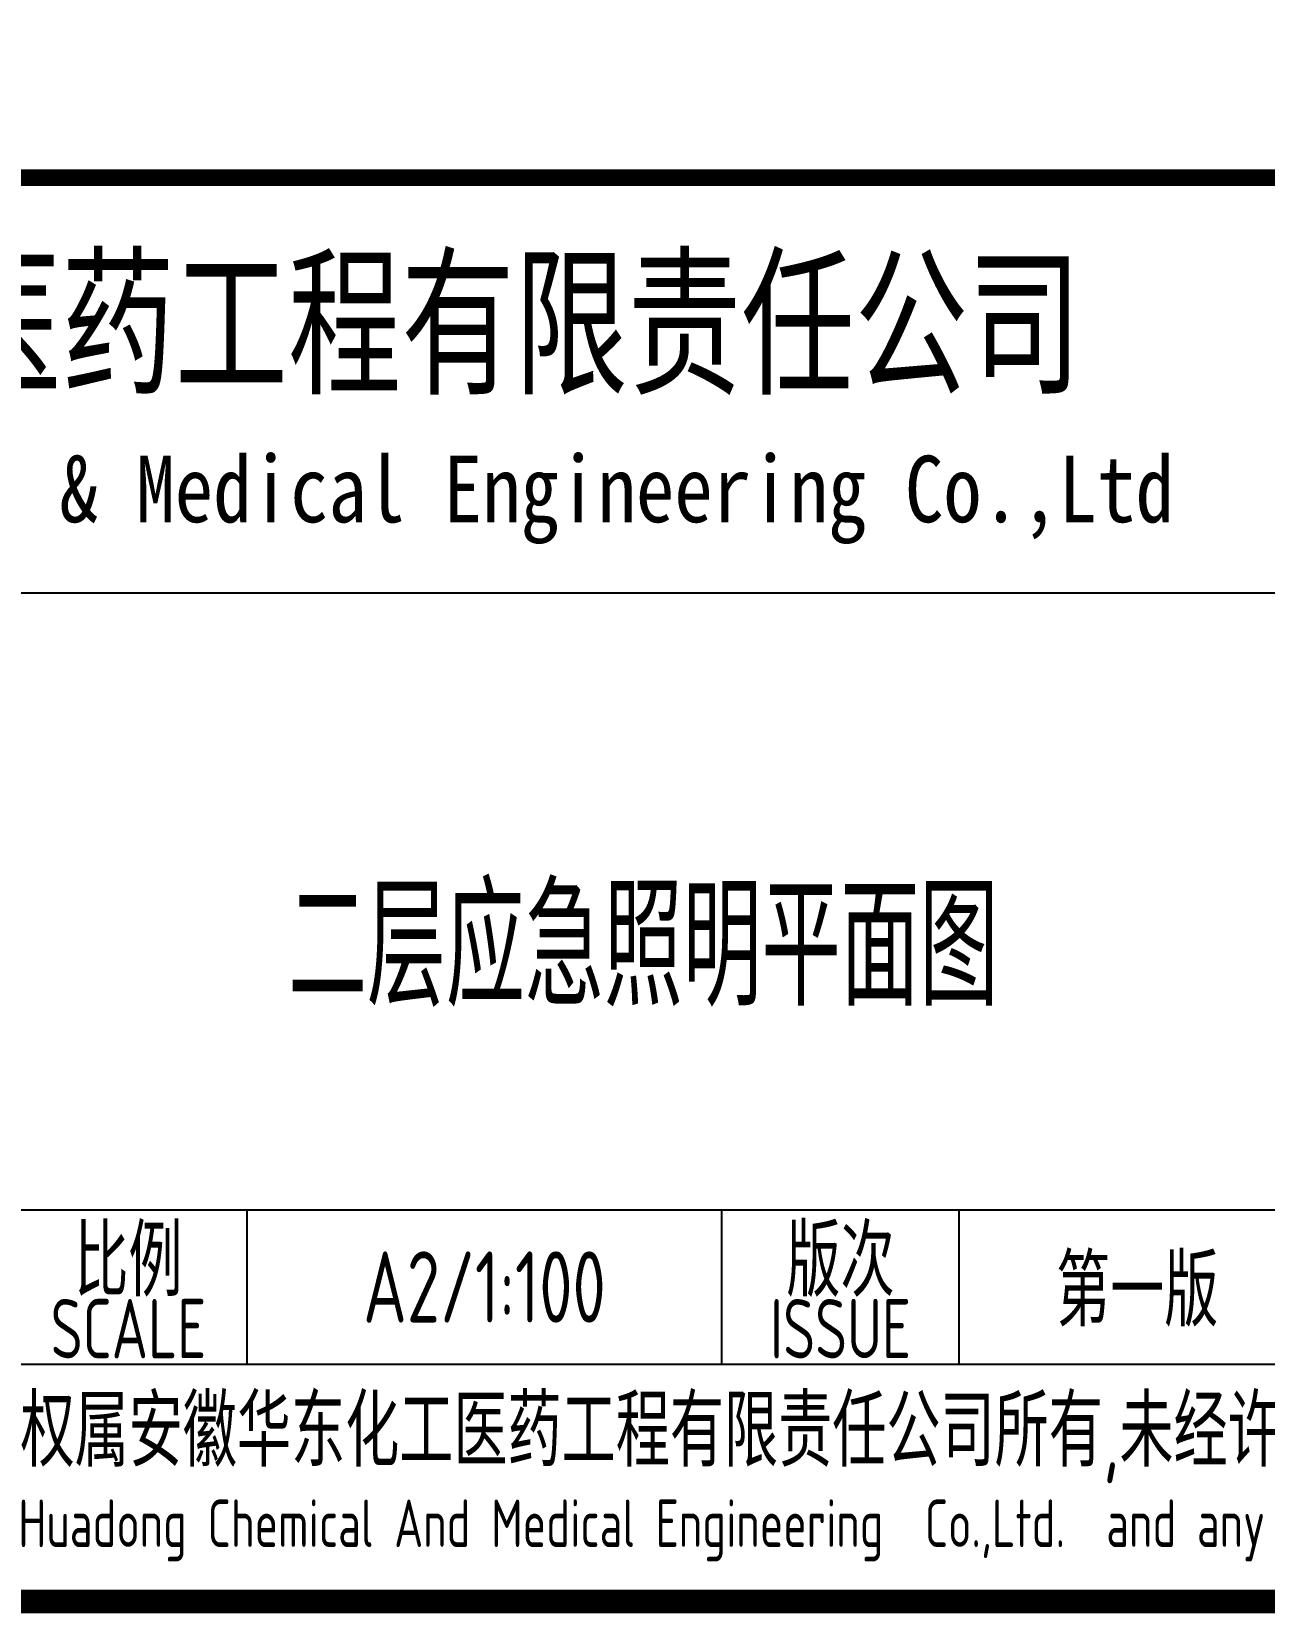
# Model space of a CAD drawing. Extents: x 6250600 to 6678662, y -692028 to -290561.
# Drawn here: x 6448485 to 6453678, y -465433 to -458767 of the extents above; entities that cross this region are included whole.
import ezdxf
from ezdxf.enums import TextEntityAlignment as Align

# ---------------------------------------------------------------- set-up
doc = ezdxf.new("R2010")
doc.units = 0
doc.header["$LTSCALE"] = 1000
doc.header["$MEASUREMENT"] = 0
doc.layers.get('0').update_dxf_attribs({"linetype": 'CONTINUOUS'})
doc.layers.add('PUB_TITLE', color=4, linetype='CONTINUOUS')
doc.styles.add('AHD', font='sceie.shx', dxfattribs={"width": 0.7, "bigfont": 'sceic.shx'})
doc.styles.add('ECEC_TQ_S', font='')
doc.styles.get('ECEC_TQ_S').set_extended_font_data('SimSun')

msp = doc.modelspace()

# ---------------------------------------------------------------- linework, layer by layer
for p, q in [((6442892.3, -461132.7), (6460892.3, -461132.7)), ((6442892.3, -463732.7), (6460892.3, -463732.7)), ((6449392.3, -464382.7), (6449392.3, -463732.7)), ((6451392.3, -464382.7), (6451392.3, -463732.7)), ((6452392.3, -464382.7), (6452392.3, -463732.7)), ((6442892.3, -464382.7), (6460892.3, -464382.7)), ((6442892.3, -465382.7), (6460892.3, -465382.7))]:
    msp.add_line(p, q)
msp.add_lwpolyline([(6460892.3, -459382.7, 70, 70, 0), (6442892.3, -459382.7, 70, 70, 0), (6442892.3, -465382.7, 0, 0, 0)], format="xyseb")
at = {"layer": 'PUB_TITLE', "color": 4, "const_width": 100}
msp.add_lwpolyline([(6404992.3, -465382.7), (6460892.3, -465382.7), (6460892.3, -425382.7), (6404992.3, -425382.7)], close=True, dxfattribs=at)

# ---------------------------------------------------------------- texts
for s, height, style, width, p in [('安徽华东化工医药工程有限责任公司', 500, 'ECEC_TQ_S', 0.7, (6449087.2, -459982.7)), ('安徽华东化工医药工程有限责任公司', 500, 'ECEC_TQ_S', 0.7, (6449087.2, -459982.7)), ('Anhui Huadong Chemical & Medical Engineering Co.,Ltd', 280, 'ECEC_TQ_S', 0.85, (6449087.2, -460732.7)), ('Anhui Huadong Chemical & Medical Engineering Co.,Ltd', 280, 'ECEC_TQ_S', 0.85, (6449087.2, -460732.7)), ('二层应急照明平面图', 500, 'AHD', 0.7, (6451061.1, -462596.4)), ('版次', 300, 'AHD', 0.8, (6451892.3, -463932.7)), ('版次', 300, 'AHD', 0.8, (6451892.3, -463932.7)), ('比例', 300, 'AHD', 0.8, (6448892.3, -463932.7)), ('比例', 300, 'AHD', 0.8, (6448892.3, -463932.7)), ('SCALE', 250, 'AHD', 0.8, (6448892.3, -464232.7)), ('SCALE', 250, 'AHD', 0.8, (6448892.3, -464232.7)), ('ISSUE', 250, 'AHD', 0.8, (6451892.3, -464232.7)), ('ISSUE', 250, 'AHD', 0.8, (6451892.3, -464232.7)), ('本文件专有权属安徽华东化工医药工程有限责任公司所有,未经许可不得复制或转让给第三方', 300, 'AHD', 0.8, (6451892.3, -464682.7)), ('本文件专有权属安徽华东化工医药工程有限责任公司所有,未经许可不得复制或转让给第三方', 300, 'AHD', 0.8, (6451892.3, -464682.7)), ('The proprietary right of this document belongs to Anhui Huadong Chemical And Medical Engineering  Co.,Ltd.  and any replication or transfer to the 3rd. side is forbidden without its permission. ', 200, 'AHD', 0.8, (6451892.3, -465082.7)), ('The proprietary right of this document belongs to Anhui Huadong Chemical And Medical Engineering  Co.,Ltd.  and any replication or transfer to the 3rd. side is forbidden without its permission. ', 200, 'AHD', 0.8, (6451892.3, -465082.7))]:
    msp.add_text(s, height=height, dxfattribs=dict(style=style, width=width)).set_placement(p, align=Align.MIDDLE)
at = {"style": 'AHD', "width": 0.8}
for tag, text, p in [('第一版', '0', (6453142.3, -464057.7)), ('A2/1:100', '1:100', (6450392.3, -464057.7))]:
    msp.add_attdef(tag, text=text, height=300, dxfattribs=at).set_placement(p, align=Align.MIDDLE)

doc.saveas('drawing.dxf')
